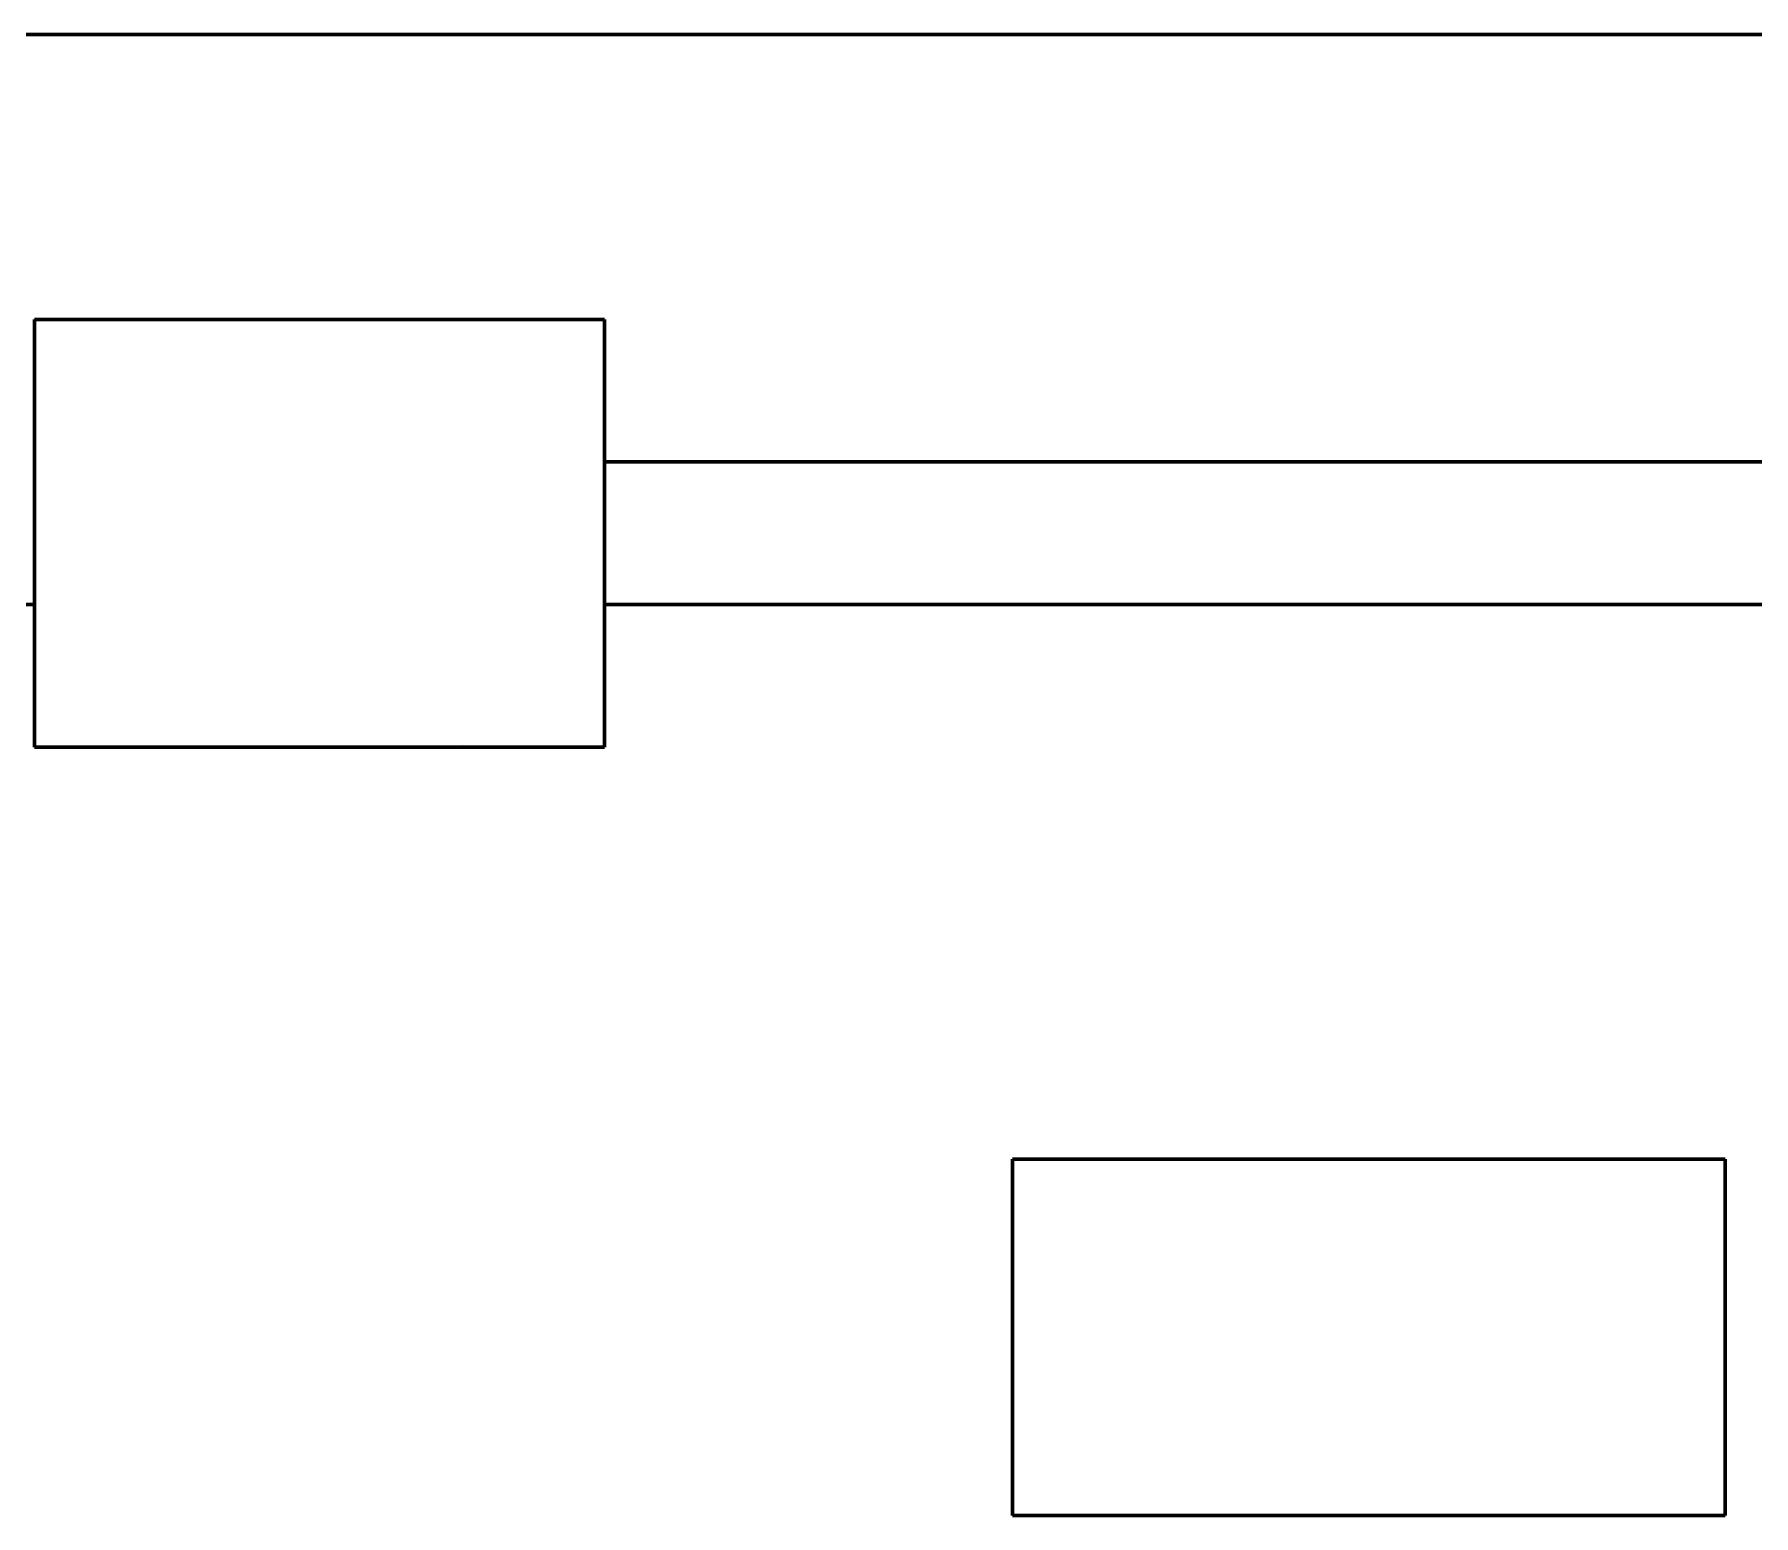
# Model space of a CAD drawing. Extents: x 0 to 297, y 0 to 292.
# Drawn here: x 144.34 to 150.37, y 105.09 to 110.29 of the extents above; entities that cross this region are included whole.
import ezdxf

# ---------------------------------------------------------------- set-up
doc = ezdxf.new("R2010")
doc.units = 0
doc.header["$MEASUREMENT"] = 0
doc.linetypes.add('K5LT_BASIC', pattern=[0])
doc.layers.add('Системный слой', color=7, linetype='Continuous')

# ---------------------------------------------------------------- blocks, each defined once
blk = doc.blocks.new('*U')
at = {"layer": 'Системный слой', "linetype": 'K5LT_BASIC', "lineweight": 60}
for p, q in [((146.3375, 109.2855), (144.3375, 109.2855)), ((144.3375, 109.2855), (144.3375, 107.7855)), ((146.3375, 107.7855), (146.3375, 109.2855)), ((144.3375, 107.7855), (146.3375, 107.7855)), ((150.2685, 106.34), (147.7685, 106.34)), ((147.7685, 106.34), (147.7685, 105.09)), ((150.2685, 105.09), (150.2685, 106.34)), ((147.7685, 105.09), (150.2685, 105.09))]:
    blk.add_line(p, q, dxfattribs=at)

msp = doc.modelspace()

# ---------------------------------------------------------------- linework, layer by layer
at = {"layer": 'Системный слой', "linetype": 'K5LT_BASIC', "lineweight": 60}
for p, q in [((218.3375, 110.2855), (136.3378, 110.2856)), ((144.3375, 109.2855), (144.3375, 107.7855)), ((146.3375, 109.2855), (144.3375, 109.2855)), ((144.3375, 107.7855), (144.3375, 109.2855)), ((144.3375, 109.2855), (144.3375, 107.7855)), ((144.3375, 109.2855), (146.3375, 109.2855)), ((146.3375, 109.2855), (146.3375, 107.7855)), ((146.3375, 109.2855), (146.3375, 107.7855)), ((146.3375, 109.2855), (146.3375, 107.7855)), ((152.3372, 108.7858), (146.3375, 108.7858)), ((144.3375, 108.2855), (138.3375, 108.2855)), ((152.3375, 108.2855), (146.3375, 108.2855)), ((144.3375, 107.7855), (146.3375, 107.7855)), ((144.3375, 107.7855), (146.3375, 107.7855)), ((146.3375, 107.7855), (144.3375, 107.7855)), ((144.3375, 107.7855), (146.3375, 107.7855)), ((145.5875, 107.7855), (144.8375, 107.7855)), ((145.5875, 107.7855), (144.8375, 107.7855)), ((145.8378, 107.786), (146.3375, 107.7855))]:
    msp.add_line(p, q, dxfattribs=at)

# ---------------------------------------------------------------- block references
at = {"layer": 'Системный слой'}
msp.add_blockref('*U', (0, 0), dxfattribs=at)
msp.add_blockref('*U', (0, 0), dxfattribs=at)
msp.add_blockref('*U', (0, 0), dxfattribs=at)
msp.add_blockref('*U', (0, 0), dxfattribs=at)
msp.add_blockref('*U', (0, 0), dxfattribs=at)
msp.add_blockref('*U', (0, 0), dxfattribs=at)
msp.add_blockref('*U', (0, 0), dxfattribs=at)
msp.add_blockref('*U', (0, 0), dxfattribs=at)
msp.add_blockref('*U', (0, 0), dxfattribs=at)
msp.add_blockref('*U', (0, 0), dxfattribs=at)
msp.add_blockref('*U', (0, 0), dxfattribs=at)
msp.add_blockref('*U', (0, 0), dxfattribs=at)
msp.add_blockref('*U', (0, 0), dxfattribs=at)
msp.add_blockref('*U', (0, 0), dxfattribs=at)
msp.add_blockref('*U', (0, 0), dxfattribs=at)
msp.add_blockref('*U', (0, 0), dxfattribs=at)
msp.add_blockref('*U', (0, 0), dxfattribs=at)
msp.add_blockref('*U', (0, 0), dxfattribs=at)
msp.add_blockref('*U', (0, 0), dxfattribs=at)
msp.add_blockref('*U', (0, 0), dxfattribs=at)
msp.add_blockref('*U', (0, 0), dxfattribs=at)
msp.add_blockref('*U', (0, 0), dxfattribs=at)
msp.add_blockref('*U', (0, 0), dxfattribs=at)
msp.add_blockref('*U', (0, 0), dxfattribs=at)
msp.add_blockref('*U', (0, 0), dxfattribs=at)
msp.add_blockref('*U', (0, 0), dxfattribs=at)
msp.add_blockref('*U', (0, 0), dxfattribs=at)
msp.add_blockref('*U', (0, 0), dxfattribs=at)
msp.add_blockref('*U', (0, 0), dxfattribs=at)
msp.add_blockref('*U', (0, 0), dxfattribs=at)
msp.add_blockref('*U', (0, 0), dxfattribs=at)
msp.add_blockref('*U', (0, 0), dxfattribs=at)
msp.add_blockref('*U', (0, 0), dxfattribs=at)
msp.add_blockref('*U', (0, 0), dxfattribs=at)
msp.add_blockref('*U', (0, 0), dxfattribs=at)
msp.add_blockref('*U', (0, 0), dxfattribs=at)
msp.add_blockref('*U', (0, 0), dxfattribs=at)
msp.add_blockref('*U', (0, 0), dxfattribs=at)
msp.add_blockref('*U', (0, 0), dxfattribs=at)
msp.add_blockref('*U', (0, 0), dxfattribs=at)
msp.add_blockref('*U', (0, 0), dxfattribs=at)
msp.add_blockref('*U', (0, 0), dxfattribs=at)
msp.add_blockref('*U', (0, 0), dxfattribs=at)
msp.add_blockref('*U', (0, 0), dxfattribs=at)
msp.add_blockref('*U', (0, 0), dxfattribs=at)
msp.add_blockref('*U', (0, 0), dxfattribs=at)
msp.add_blockref('*U', (0, 0), dxfattribs=at)
msp.add_blockref('*U', (0, 0), dxfattribs=at)
msp.add_blockref('*U', (0, 0), dxfattribs=at)
msp.add_blockref('*U', (0, 0), dxfattribs=at)
msp.add_blockref('*U', (0, 0), dxfattribs=at)
msp.add_blockref('*U', (0, 0), dxfattribs=at)
msp.add_blockref('*U', (0, 0), dxfattribs=at)
msp.add_blockref('*U', (0, 0), dxfattribs=at)
msp.add_blockref('*U', (0, 0), dxfattribs=at)
msp.add_blockref('*U', (0, 0), dxfattribs=at)
msp.add_blockref('*U', (0, 0), dxfattribs=at)
msp.add_blockref('*U', (0, 0), dxfattribs=at)
msp.add_blockref('*U', (0, 0), dxfattribs=at)
msp.add_blockref('*U', (0, 0), dxfattribs=at)
msp.add_blockref('*U', (0, 0), dxfattribs=at)
msp.add_blockref('*U', (0, 0), dxfattribs=at)
msp.add_blockref('*U', (0, 0), dxfattribs=at)
msp.add_blockref('*U', (0, 0), dxfattribs=at)
msp.add_blockref('*U', (0, 0), dxfattribs=at)
msp.add_blockref('*U', (0, 0), dxfattribs=at)
msp.add_blockref('*U', (0, 0), dxfattribs=at)
msp.add_blockref('*U', (0, 0), dxfattribs=at)
msp.add_blockref('*U', (0, 0), dxfattribs=at)
msp.add_blockref('*U', (0, 0), dxfattribs=at)
msp.add_blockref('*U', (0, 0), dxfattribs=at)
msp.add_blockref('*U', (0, 0), dxfattribs=at)
msp.add_blockref('*U', (0, 0), dxfattribs=at)
msp.add_blockref('*U', (0, 0), dxfattribs=at)
msp.add_blockref('*U', (0, 0), dxfattribs=at)
msp.add_blockref('*U', (0, 0), dxfattribs=at)
msp.add_blockref('*U', (0, 0), dxfattribs=at)
msp.add_blockref('*U', (0, 0), dxfattribs=at)
msp.add_blockref('*U', (0, 0), dxfattribs=at)
msp.add_blockref('*U', (0, 0), dxfattribs=at)
msp.add_blockref('*U', (0, 0), dxfattribs=at)
msp.add_blockref('*U', (0, 0), dxfattribs=at)
msp.add_blockref('*U', (0, 0), dxfattribs=at)
msp.add_blockref('*U', (0, 0), dxfattribs=at)
msp.add_blockref('*U', (0, 0), dxfattribs=at)
msp.add_blockref('*U', (0, 0), dxfattribs=at)
msp.add_blockref('*U', (0, 0), dxfattribs=at)
msp.add_blockref('*U', (0, 0), dxfattribs=at)
msp.add_blockref('*U', (0, 0), dxfattribs=at)
msp.add_blockref('*U', (0, 0), dxfattribs=at)
msp.add_blockref('*U', (0, 0), dxfattribs=at)
msp.add_blockref('*U', (0, 0), dxfattribs=at)
msp.add_blockref('*U', (0, 0), dxfattribs=at)
msp.add_blockref('*U', (0, 0), dxfattribs=at)
msp.add_blockref('*U', (0, 0), dxfattribs=at)
msp.add_blockref('*U', (0, 0), dxfattribs=at)
msp.add_blockref('*U', (0, 0), dxfattribs=at)
msp.add_blockref('*U', (0, 0), dxfattribs=at)
msp.add_blockref('*U', (0, 0), dxfattribs=at)
msp.add_blockref('*U', (0, 0), dxfattribs=at)
msp.add_blockref('*U', (0, 0), dxfattribs=at)
msp.add_blockref('*U', (0, 0), dxfattribs=at)
msp.add_blockref('*U', (0, 0), dxfattribs=at)
msp.add_blockref('*U', (0, 0), dxfattribs=at)
msp.add_blockref('*U', (0, 0), dxfattribs=at)
msp.add_blockref('*U', (0, 0), dxfattribs=at)
msp.add_blockref('*U', (0, 0), dxfattribs=at)
msp.add_blockref('*U', (0, 0), dxfattribs=at)
msp.add_blockref('*U', (0, 0), dxfattribs=at)
msp.add_blockref('*U', (0, 0), dxfattribs=at)
msp.add_blockref('*U', (0, 0), dxfattribs=at)
msp.add_blockref('*U', (0, 0), dxfattribs=at)
msp.add_blockref('*U', (0, 0), dxfattribs=at)
msp.add_blockref('*U', (0, 0), dxfattribs=at)
msp.add_blockref('*U', (0, 0), dxfattribs=at)
msp.add_blockref('*U', (0, 0), dxfattribs=at)
msp.add_blockref('*U', (0, 0), dxfattribs=at)
msp.add_blockref('*U', (0, 0), dxfattribs=at)
msp.add_blockref('*U', (0, 0), dxfattribs=at)
msp.add_blockref('*U', (0, 0), dxfattribs=at)
msp.add_blockref('*U', (0, 0), dxfattribs=at)
msp.add_blockref('*U', (0, 0), dxfattribs=at)
msp.add_blockref('*U', (0, 0), dxfattribs=at)
msp.add_blockref('*U', (0, 0), dxfattribs=at)
msp.add_blockref('*U', (0, 0), dxfattribs=at)
msp.add_blockref('*U', (0, 0), dxfattribs=at)
msp.add_blockref('*U', (0, 0), dxfattribs=at)
msp.add_blockref('*U', (0, 0), dxfattribs=at)
msp.add_blockref('*U', (0, 0), dxfattribs=at)
msp.add_blockref('*U', (0, 0), dxfattribs=at)
msp.add_blockref('*U', (0, 0), dxfattribs=at)
msp.add_blockref('*U', (0, 0), dxfattribs=at)
msp.add_blockref('*U', (0, 0), dxfattribs=at)
msp.add_blockref('*U', (0, 0), dxfattribs=at)
msp.add_blockref('*U', (0, 0), dxfattribs=at)
msp.add_blockref('*U', (0, 0), dxfattribs=at)
msp.add_blockref('*U', (0, 0), dxfattribs=at)
msp.add_blockref('*U', (0, 0), dxfattribs=at)
msp.add_blockref('*U', (0, 0), dxfattribs=at)
msp.add_blockref('*U', (0, 0), dxfattribs=at)
msp.add_blockref('*U', (0, 0), dxfattribs=at)
msp.add_blockref('*U', (0, 0), dxfattribs=at)
msp.add_blockref('*U', (0, 0), dxfattribs=at)
msp.add_blockref('*U', (0, 0), dxfattribs=at)
msp.add_blockref('*U', (0, 0), dxfattribs=at)
msp.add_blockref('*U', (0, 0), dxfattribs=at)
msp.add_blockref('*U', (0, 0), dxfattribs=at)
msp.add_blockref('*U', (0, 0), dxfattribs=at)
msp.add_blockref('*U', (0, 0), dxfattribs=at)
msp.add_blockref('*U', (0, 0), dxfattribs=at)
msp.add_blockref('*U', (0, 0), dxfattribs=at)
msp.add_blockref('*U', (0, 0), dxfattribs=at)
msp.add_blockref('*U', (0, 0), dxfattribs=at)
msp.add_blockref('*U', (0, 0), dxfattribs=at)
msp.add_blockref('*U', (0, 0), dxfattribs=at)
msp.add_blockref('*U', (0, 0), dxfattribs=at)
msp.add_blockref('*U', (0, 0), dxfattribs=at)
msp.add_blockref('*U', (0, 0), dxfattribs=at)
msp.add_blockref('*U', (0, 0), dxfattribs=at)
msp.add_blockref('*U', (0, 0), dxfattribs=at)
msp.add_blockref('*U', (0, 0), dxfattribs=at)
msp.add_blockref('*U', (0, 0), dxfattribs=at)
msp.add_blockref('*U', (0, 0), dxfattribs=at)
msp.add_blockref('*U', (0, 0), dxfattribs=at)
msp.add_blockref('*U', (0, 0), dxfattribs=at)
msp.add_blockref('*U', (0, 0), dxfattribs=at)
msp.add_blockref('*U', (0, 0), dxfattribs=at)
msp.add_blockref('*U', (0, 0), dxfattribs=at)
msp.add_blockref('*U', (0, 0), dxfattribs=at)
msp.add_blockref('*U', (0, 0), dxfattribs=at)
msp.add_blockref('*U', (0, 0), dxfattribs=at)
msp.add_blockref('*U', (0, 0), dxfattribs=at)
msp.add_blockref('*U', (0, 0), dxfattribs=at)
msp.add_blockref('*U', (0, 0), dxfattribs=at)
msp.add_blockref('*U', (0, 0), dxfattribs=at)
msp.add_blockref('*U', (0, 0), dxfattribs=at)
msp.add_blockref('*U', (0, 0), dxfattribs=at)
msp.add_blockref('*U', (0, 0), dxfattribs=at)
msp.add_blockref('*U', (0, 0), dxfattribs=at)
msp.add_blockref('*U', (0, 0), dxfattribs=at)
msp.add_blockref('*U', (0, 0), dxfattribs=at)
msp.add_blockref('*U', (0, 0), dxfattribs=at)
msp.add_blockref('*U', (0, 0), dxfattribs=at)
msp.add_blockref('*U', (0, 0), dxfattribs=at)
msp.add_blockref('*U', (0, 0), dxfattribs=at)
msp.add_blockref('*U', (0, 0), dxfattribs=at)
msp.add_blockref('*U', (0, 0), dxfattribs=at)
msp.add_blockref('*U', (0, 0), dxfattribs=at)
msp.add_blockref('*U', (0, 0), dxfattribs=at)
msp.add_blockref('*U', (0, 0), dxfattribs=at)
msp.add_blockref('*U', (0, 0), dxfattribs=at)
msp.add_blockref('*U', (0, 0), dxfattribs=at)
msp.add_blockref('*U', (0, 0), dxfattribs=at)
msp.add_blockref('*U', (0, 0), dxfattribs=at)
msp.add_blockref('*U', (0, 0), dxfattribs=at)
msp.add_blockref('*U', (0, 0), dxfattribs=at)
msp.add_blockref('*U', (0, 0), dxfattribs=at)
msp.add_blockref('*U', (0, 0), dxfattribs=at)
msp.add_blockref('*U', (0, 0), dxfattribs=at)
msp.add_blockref('*U', (0, 0), dxfattribs=at)
msp.add_blockref('*U', (0, 0), dxfattribs=at)
msp.add_blockref('*U', (0, 0), dxfattribs=at)
msp.add_blockref('*U', (0, 0), dxfattribs=at)
msp.add_blockref('*U', (0, 0), dxfattribs=at)
msp.add_blockref('*U', (0, 0), dxfattribs=at)
msp.add_blockref('*U', (0, 0), dxfattribs=at)
msp.add_blockref('*U', (0, 0), dxfattribs=at)
msp.add_blockref('*U', (0, 0), dxfattribs=at)
msp.add_blockref('*U', (0, 0), dxfattribs=at)
msp.add_blockref('*U', (0, 0), dxfattribs=at)
msp.add_blockref('*U', (0, 0), dxfattribs=at)
msp.add_blockref('*U', (0, 0), dxfattribs=at)
msp.add_blockref('*U', (0, 0), dxfattribs=at)
msp.add_blockref('*U', (0, 0), dxfattribs=at)
msp.add_blockref('*U', (0, 0), dxfattribs=at)
msp.add_blockref('*U', (0, 0), dxfattribs=at)
msp.add_blockref('*U', (0, 0), dxfattribs=at)
msp.add_blockref('*U', (0, 0), dxfattribs=at)
msp.add_blockref('*U', (0, 0), dxfattribs=at)
msp.add_blockref('*U', (0, 0), dxfattribs=at)
msp.add_blockref('*U', (0, 0), dxfattribs=at)
msp.add_blockref('*U', (0, 0), dxfattribs=at)
msp.add_blockref('*U', (0, 0), dxfattribs=at)
msp.add_blockref('*U', (0, 0), dxfattribs=at)
msp.add_blockref('*U', (0, 0), dxfattribs=at)
msp.add_blockref('*U', (0, 0), dxfattribs=at)
msp.add_blockref('*U', (0, 0), dxfattribs=at)
msp.add_blockref('*U', (0, 0), dxfattribs=at)
msp.add_blockref('*U', (0, 0), dxfattribs=at)
msp.add_blockref('*U', (0, 0), dxfattribs=at)
msp.add_blockref('*U', (0, 0), dxfattribs=at)
msp.add_blockref('*U', (0, 0), dxfattribs=at)
msp.add_blockref('*U', (0, 0), dxfattribs=at)
msp.add_blockref('*U', (0, 0), dxfattribs=at)
msp.add_blockref('*U', (0, 0), dxfattribs=at)
msp.add_blockref('*U', (0, 0), dxfattribs=at)
msp.add_blockref('*U', (0, 0), dxfattribs=at)
msp.add_blockref('*U', (0, 0), dxfattribs=at)
msp.add_blockref('*U', (0, 0), dxfattribs=at)
msp.add_blockref('*U', (0, 0), dxfattribs=at)
msp.add_blockref('*U', (0, 0), dxfattribs=at)
msp.add_blockref('*U', (0, 0), dxfattribs=at)
msp.add_blockref('*U', (0, 0), dxfattribs=at)
msp.add_blockref('*U', (0, 0), dxfattribs=at)
msp.add_blockref('*U', (0, 0), dxfattribs=at)
msp.add_blockref('*U', (0, 0), dxfattribs=at)
msp.add_blockref('*U', (0, 0), dxfattribs=at)
msp.add_blockref('*U', (0, 0), dxfattribs=at)
msp.add_blockref('*U', (0, 0), dxfattribs=at)
msp.add_blockref('*U', (0, 0), dxfattribs=at)
msp.add_blockref('*U', (0, 0), dxfattribs=at)
msp.add_blockref('*U', (0, 0), dxfattribs=at)
msp.add_blockref('*U', (0, 0), dxfattribs=at)
msp.add_blockref('*U', (0, 0), dxfattribs=at)
msp.add_blockref('*U', (0, 0), dxfattribs=at)
msp.add_blockref('*U', (0, 0), dxfattribs=at)
msp.add_blockref('*U', (0, 0), dxfattribs=at)
msp.add_blockref('*U', (0, 0), dxfattribs=at)
msp.add_blockref('*U', (0, 0), dxfattribs=at)
msp.add_blockref('*U', (0, 0), dxfattribs=at)
msp.add_blockref('*U', (0, 0), dxfattribs=at)
msp.add_blockref('*U', (0, 0), dxfattribs=at)
msp.add_blockref('*U', (0, 0), dxfattribs=at)
msp.add_blockref('*U', (0, 0), dxfattribs=at)
msp.add_blockref('*U', (0, 0), dxfattribs=at)
msp.add_blockref('*U', (0, 0), dxfattribs=at)
msp.add_blockref('*U', (0, 0), dxfattribs=at)
msp.add_blockref('*U', (0, 0), dxfattribs=at)
msp.add_blockref('*U', (0, 0), dxfattribs=at)
msp.add_blockref('*U', (0, 0), dxfattribs=at)
msp.add_blockref('*U', (0, 0), dxfattribs=at)
msp.add_blockref('*U', (0, 0), dxfattribs=at)
msp.add_blockref('*U', (0, 0), dxfattribs=at)
msp.add_blockref('*U', (0, 0), dxfattribs=at)
msp.add_blockref('*U', (0, 0), dxfattribs=at)
msp.add_blockref('*U', (0, 0), dxfattribs=at)
msp.add_blockref('*U', (0, 0), dxfattribs=at)
msp.add_blockref('*U', (0, 0), dxfattribs=at)
msp.add_blockref('*U', (0, 0), dxfattribs=at)
msp.add_blockref('*U', (0, 0), dxfattribs=at)
msp.add_blockref('*U', (0, 0), dxfattribs=at)
msp.add_blockref('*U', (0, 0), dxfattribs=at)
msp.add_blockref('*U', (0, 0), dxfattribs=at)
msp.add_blockref('*U', (0, 0), dxfattribs=at)
msp.add_blockref('*U', (0, 0), dxfattribs=at)
msp.add_blockref('*U', (0, 0), dxfattribs=at)
msp.add_blockref('*U', (0, 0), dxfattribs=at)
msp.add_blockref('*U', (0, 0), dxfattribs=at)
msp.add_blockref('*U', (0, 0), dxfattribs=at)
msp.add_blockref('*U', (0, 0), dxfattribs=at)
msp.add_blockref('*U', (0, 0), dxfattribs=at)
msp.add_blockref('*U', (0, 0), dxfattribs=at)
msp.add_blockref('*U', (0, 0), dxfattribs=at)
msp.add_blockref('*U', (0, 0), dxfattribs=at)
msp.add_blockref('*U', (0, 0), dxfattribs=at)
msp.add_blockref('*U', (0, 0), dxfattribs=at)
msp.add_blockref('*U', (0, 0), dxfattribs=at)
msp.add_blockref('*U', (0, 0), dxfattribs=at)
msp.add_blockref('*U', (0, 0), dxfattribs=at)
msp.add_blockref('*U', (0, 0), dxfattribs=at)
msp.add_blockref('*U', (0, 0), dxfattribs=at)
msp.add_blockref('*U', (0, 0), dxfattribs=at)
msp.add_blockref('*U', (0, 0), dxfattribs=at)
msp.add_blockref('*U', (0, 0), dxfattribs=at)
msp.add_blockref('*U', (0, 0), dxfattribs=at)
msp.add_blockref('*U', (0, 0), dxfattribs=at)
msp.add_blockref('*U', (0, 0), dxfattribs=at)
msp.add_blockref('*U', (0, 0), dxfattribs=at)
msp.add_blockref('*U', (0, 0), dxfattribs=at)
msp.add_blockref('*U', (0, 0), dxfattribs=at)
msp.add_blockref('*U', (0, 0), dxfattribs=at)
msp.add_blockref('*U', (0, 0), dxfattribs=at)
msp.add_blockref('*U', (0, 0), dxfattribs=at)
msp.add_blockref('*U', (0, 0), dxfattribs=at)
msp.add_blockref('*U', (0, 0), dxfattribs=at)
msp.add_blockref('*U', (0, 0), dxfattribs=at)
msp.add_blockref('*U', (0, 0), dxfattribs=at)
msp.add_blockref('*U', (0, 0), dxfattribs=at)
msp.add_blockref('*U', (0, 0), dxfattribs=at)
msp.add_blockref('*U', (0, 0), dxfattribs=at)
msp.add_blockref('*U', (0, 0), dxfattribs=at)
msp.add_blockref('*U', (0, 0), dxfattribs=at)
msp.add_blockref('*U', (0, 0), dxfattribs=at)
msp.add_blockref('*U', (0, 0), dxfattribs=at)
msp.add_blockref('*U', (0, 0), dxfattribs=at)
msp.add_blockref('*U', (0, 0), dxfattribs=at)
msp.add_blockref('*U', (0, 0), dxfattribs=at)
msp.add_blockref('*U', (0, 0), dxfattribs=at)
msp.add_blockref('*U', (0, 0), dxfattribs=at)
msp.add_blockref('*U', (0, 0), dxfattribs=at)
msp.add_blockref('*U', (0, 0), dxfattribs=at)
msp.add_blockref('*U', (0, 0), dxfattribs=at)
msp.add_blockref('*U', (0, 0), dxfattribs=at)
msp.add_blockref('*U', (0, 0), dxfattribs=at)
msp.add_blockref('*U', (0, 0), dxfattribs=at)
msp.add_blockref('*U', (0, 0), dxfattribs=at)
msp.add_blockref('*U', (0, 0), dxfattribs=at)
msp.add_blockref('*U', (0, 0), dxfattribs=at)
msp.add_blockref('*U', (0, 0), dxfattribs=at)
msp.add_blockref('*U', (0, 0), dxfattribs=at)
msp.add_blockref('*U', (0, 0), dxfattribs=at)
msp.add_blockref('*U', (0, 0), dxfattribs=at)
msp.add_blockref('*U', (0, 0), dxfattribs=at)
msp.add_blockref('*U', (0, 0), dxfattribs=at)
msp.add_blockref('*U', (0, 0), dxfattribs=at)
msp.add_blockref('*U', (0, 0), dxfattribs=at)
msp.add_blockref('*U', (0, 0), dxfattribs=at)
msp.add_blockref('*U', (0, 0), dxfattribs=at)
msp.add_blockref('*U', (0, 0), dxfattribs=at)
msp.add_blockref('*U', (0, 0), dxfattribs=at)
msp.add_blockref('*U', (0, 0), dxfattribs=at)
msp.add_blockref('*U', (0, 0), dxfattribs=at)
msp.add_blockref('*U', (0, 0), dxfattribs=at)
msp.add_blockref('*U', (0, 0), dxfattribs=at)
msp.add_blockref('*U', (0, 0), dxfattribs=at)
msp.add_blockref('*U', (0, 0), dxfattribs=at)
msp.add_blockref('*U', (0, 0), dxfattribs=at)
msp.add_blockref('*U', (0, 0), dxfattribs=at)
msp.add_blockref('*U', (0, 0), dxfattribs=at)
msp.add_blockref('*U', (0, 0), dxfattribs=at)
msp.add_blockref('*U', (0, 0), dxfattribs=at)
msp.add_blockref('*U', (0, 0), dxfattribs=at)
msp.add_blockref('*U', (0, 0), dxfattribs=at)
msp.add_blockref('*U', (0, 0), dxfattribs=at)
msp.add_blockref('*U', (0, 0), dxfattribs=at)
msp.add_blockref('*U', (0, 0), dxfattribs=at)
msp.add_blockref('*U', (0, 0), dxfattribs=at)
msp.add_blockref('*U', (0, 0), dxfattribs=at)
msp.add_blockref('*U', (0, 0), dxfattribs=at)
msp.add_blockref('*U', (0, 0), dxfattribs=at)
msp.add_blockref('*U', (0, 0), dxfattribs=at)
msp.add_blockref('*U', (0, 0), dxfattribs=at)
msp.add_blockref('*U', (0, 0), dxfattribs=at)
msp.add_blockref('*U', (0, 0), dxfattribs=at)
msp.add_blockref('*U', (0, 0), dxfattribs=at)
msp.add_blockref('*U', (0, 0), dxfattribs=at)
msp.add_blockref('*U', (0, 0), dxfattribs=at)
msp.add_blockref('*U', (0, 0), dxfattribs=at)
msp.add_blockref('*U', (0, 0), dxfattribs=at)
msp.add_blockref('*U', (0, 0), dxfattribs=at)
msp.add_blockref('*U', (0, 0), dxfattribs=at)
msp.add_blockref('*U', (0, 0), dxfattribs=at)
msp.add_blockref('*U', (0, 0), dxfattribs=at)
msp.add_blockref('*U', (0, 0), dxfattribs=at)
msp.add_blockref('*U', (0, 0), dxfattribs=at)
msp.add_blockref('*U', (0, 0), dxfattribs=at)
msp.add_blockref('*U', (0, 0), dxfattribs=at)
msp.add_blockref('*U', (0, 0), dxfattribs=at)
msp.add_blockref('*U', (0, 0), dxfattribs=at)
msp.add_blockref('*U', (0, 0), dxfattribs=at)
msp.add_blockref('*U', (0, 0), dxfattribs=at)
msp.add_blockref('*U', (0, 0), dxfattribs=at)
msp.add_blockref('*U', (0, 0), dxfattribs=at)
msp.add_blockref('*U', (0, 0), dxfattribs=at)
msp.add_blockref('*U', (0, 0), dxfattribs=at)
msp.add_blockref('*U', (0, 0), dxfattribs=at)
msp.add_blockref('*U', (0, 0), dxfattribs=at)
msp.add_blockref('*U', (0, 0), dxfattribs=at)
msp.add_blockref('*U', (0, 0), dxfattribs=at)
msp.add_blockref('*U', (0, 0), dxfattribs=at)
msp.add_blockref('*U', (0, 0), dxfattribs=at)
msp.add_blockref('*U', (0, 0), dxfattribs=at)
msp.add_blockref('*U', (0, 0), dxfattribs=at)
msp.add_blockref('*U', (0, 0), dxfattribs=at)
msp.add_blockref('*U', (0, 0), dxfattribs=at)
msp.add_blockref('*U', (0, 0), dxfattribs=at)
msp.add_blockref('*U', (0, 0), dxfattribs=at)
msp.add_blockref('*U', (0, 0), dxfattribs=at)
msp.add_blockref('*U', (0, 0), dxfattribs=at)
msp.add_blockref('*U', (0, 0), dxfattribs=at)
msp.add_blockref('*U', (0, 0), dxfattribs=at)
msp.add_blockref('*U', (0, 0), dxfattribs=at)
msp.add_blockref('*U', (0, 0), dxfattribs=at)
msp.add_blockref('*U', (0, 0), dxfattribs=at)
msp.add_blockref('*U', (0, 0), dxfattribs=at)
msp.add_blockref('*U', (0, 0), dxfattribs=at)
msp.add_blockref('*U', (0, 0), dxfattribs=at)
msp.add_blockref('*U', (0, 0), dxfattribs=at)
msp.add_blockref('*U', (0, 0), dxfattribs=at)
msp.add_blockref('*U', (0, 0), dxfattribs=at)
msp.add_blockref('*U', (0, 0), dxfattribs=at)

doc.saveas('drawing.dxf')
